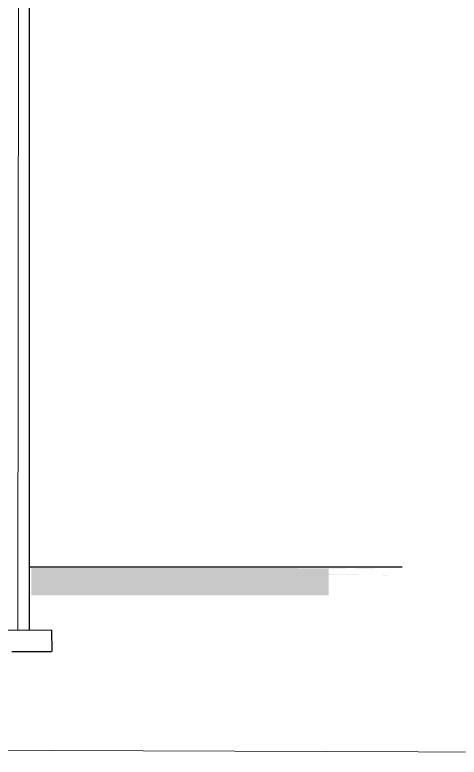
# Model space of a CAD drawing. Header units: millimetres. Extents: x -1932176 to 78768, y -1967 to 1266654.
# Drawn here: x -380112 to -367464, y 380000 to 401133 of the extents above; entities that cross this region are included whole.
import ezdxf

# ---------------------------------------------------------------- set-up
doc = ezdxf.new("R2010")
doc.units = ezdxf.units.MM
for name, color, linetype, lineweight in [('NAMES', 252, 'Continuous', 15), ('PLASTER', 252, 'Continuous', 15), ('SHEET', 7, 'Continuous', 13)]:
    doc.layers.add(name, color=color, linetype=linetype, lineweight=lineweight)

msp = doc.modelspace()

# ---------------------------------------------------------------- hatches: boundary and pattern name
at = {"layer": 'NAMES'}
h = msp.add_hatch(dxfattribs=at)
h.set_pattern_fill('ANGLE', color=256, scale=10)
h.set_pattern_definition([(0, (-1264383.284, 541881.18), (0, 69.85), [50.8, -19.05]), (90, (-1264383.284, 541881.18), (-69.85, 4e-15), [50.8, -19.05])])
h.paths.add_polyline_path([(-373015.85189, 385386.02164), (-379640.78115, 385386.02164), (-379640.78115, 385200.72621), (-373015.85189, 385200.72621)])
h.paths.add_polyline_path([(-369334.21407, 385364.63829), (-373015.85189, 385386.02164), (-373015.85189, 385200.72621), (-369334.21407, 385179.34286)])
h.paths.add_polyline_path([(-371178.84576, 385386.02164), (-369334.21407, 385364.63829), (-369334.21407, 385179.34286), (-371178.84576, 385200.72621)], flags=17)
h.paths.add_polyline_path([(-374621.02994, 385386.02164), (-367783.40531, 385200.72621)])
h = msp.add_hatch(dxfattribs=at)
h.set_pattern_fill('EARTH', color=256, scale=20, angle=40)
h.set_pattern_definition([(40, (-1264383.28, 541881.18), (15.653618, 178.92167), [127, -127]), (40, (-1264413.9, 541917.66), (15.653618, 178.92167), [127, -127]), (40, (-1264444.51, 541954.15), (15.653618, 178.92167), [127, -127]), (130, (-1264442.55, 541976.51), (-178.92167, 15.653618), [127, -127]), (130, (-1264406.07, 542007.12), (-178.92167, 15.653618), [127, -127]), (130, (-1264369.59, 542037.74), (-178.92167, 15.653618), [127, -127])])
h.paths.add_polyline_path([(-373015.85189, 385200.72621), (-379640.78115, 385200.72621), (-379640.78115, 384611.03331), (-373015.85189, 384611.03331)])
h.paths.add_polyline_path([(-371178.84576, 385200.72621), (-373015.85189, 385200.72621), (-373015.85189, 384611.03331), (-371178.84576, 384611.03331)])

# ---------------------------------------------------------------- linework, layer by layer
for p, q in [((-379702.02366, 413856.43746), (-379702.02366, 383606.43746)), ((-369085.76886, 385406.43746), (-379702.02366, 385406.43746)), ((-379064.18482, 383612.73836), (-381931.48554, 383606.43746)), ((-380201.48554, 383006.43746), (-379064.18482, 383006.43746))]:
    msp.add_line(p, q)
at = {"ltscale": 30}
msp.add_line((-379064.18482, 383612.73836), (-379062.85247, 383006.43746), dxfattribs=at)
at = {"layer": 'PLASTER', "color": 0}
msp.add_line((-380002.02366, 415575.91305), (-380022.02366, 383606.43746), dxfattribs=at)
at = {"layer": 'SHEET'}
msp.add_lwpolyline([(-397320.66447, 417863.34346), (-326918.79622, 417606.90636), (-326918.79622, 380000.11822), (-397320.66447, 380256.55533)], close=True, dxfattribs=at)

doc.saveas('drawing.dxf')
